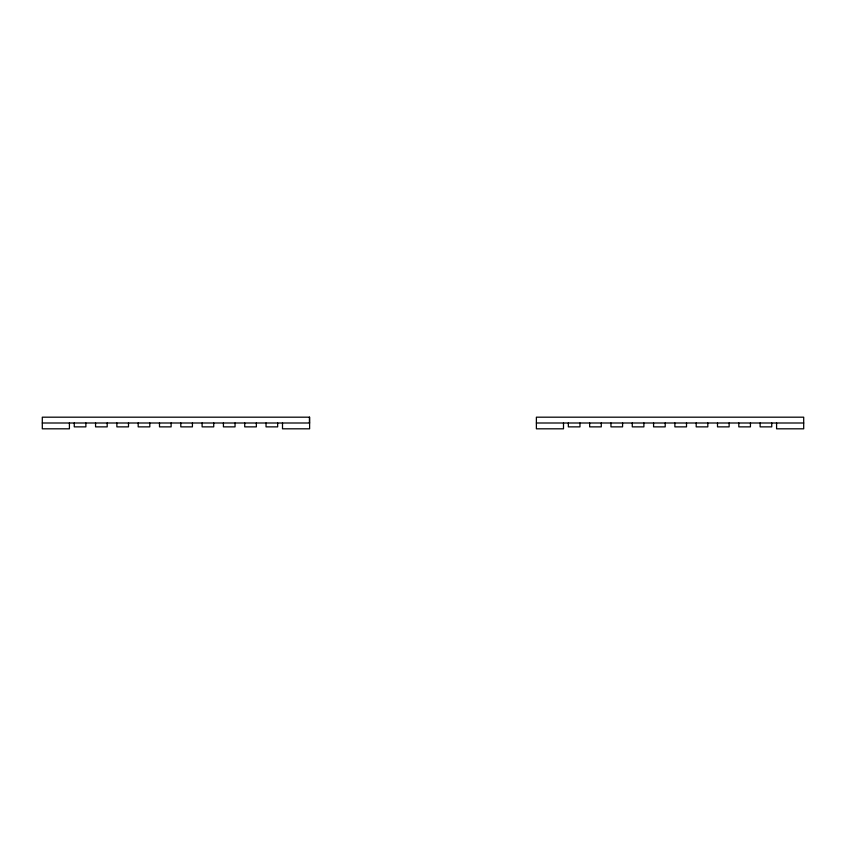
<?xml version="1.0" encoding="UTF-8"?>
<svg xmlns="http://www.w3.org/2000/svg" width="846" height="846" viewBox="0 0 846 846"><rect width="100%" height="100%" fill="white"/><g stroke="black" fill="none" stroke-linecap="round" stroke-linejoin="round"><path stroke-width="1.27" d="M42.3 423L309.615 423M536.385 423L803.7 423M776.586 423L776.586 428.816L803.7 428.816L803.7 417.184L536.385 417.184L536.385 428.816L563.499 428.816L563.499 423M771.742 423L771.742 426.87L760.12 426.87L760.12 423M750.434 423L750.434 426.87L738.812 426.87L738.812 423M729.125 423L729.125 426.87L717.503 426.87L717.503 423M707.816 423L707.816 426.87L696.195 426.87L696.195 423M686.508 423L686.508 426.87L674.886 426.87L674.886 423M665.199 423L665.199 426.87L653.577 426.87L653.577 423M643.891 423L643.891 426.87L632.269 426.87L632.269 423M622.582 423L622.582 426.87L610.96 426.87L610.96 423M601.273 423L601.273 426.87L589.651 426.87L589.651 423M579.965 423L579.965 426.87L568.343 426.87L568.343 423M309.446 417.184L309.446 423M282.501 423L282.501 428.816L309.615 428.816L309.615 417.184L42.3 417.184L42.3 428.816L69.414 428.816L69.414 423M277.657 423L277.657 426.87L266.035 426.87L266.035 423M256.349 423L256.349 426.87L244.727 426.87L244.727 423M235.04 423L235.04 426.87L223.418 426.87L223.418 423M213.731 423L213.731 426.87L202.109 426.87L202.109 423M192.423 423L192.423 426.87L180.801 426.87L180.801 423M171.114 423L171.114 426.87L159.492 426.87L159.492 423M149.805 423L149.805 426.87L138.184 426.87L138.184 423M128.497 423L128.497 426.87L116.875 426.87L116.875 423M107.188 423L107.188 426.87L95.566 426.87L95.566 423M85.88 423L85.88 426.87L74.258 426.87L74.258 423"/></g></svg>
